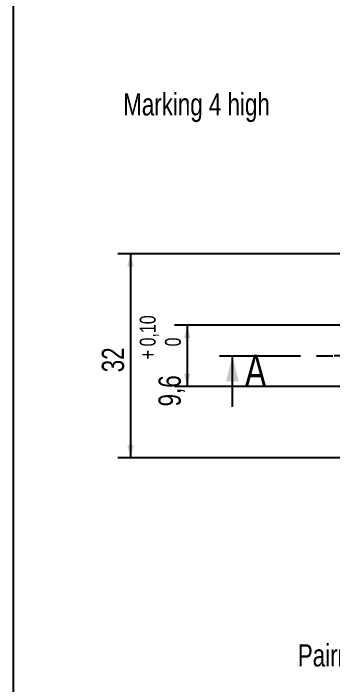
# Model space of a CAD drawing. Header units: millimetres. Extents: x 8 to 412, y 8 to 289.
# Drawn here: x 8 to 58.1, y 80.9 to 186.2 of the extents above; entities that cross this region are included whole.
import ezdxf

# ---------------------------------------------------------------- set-up
doc = ezdxf.new("R2010")
doc.units = ezdxf.units.MM
doc.linetypes.add('CENTERX2', pattern=[20.32, 12.7, -2.54, 2.54, -2.54])
for name, color, linetype in [('CENTERLINE', 4, 'CENTERX2'), ('DIMENSIONS', 2, 'Continuous'), ('TEXT', 2, 'Continuous')]:
    doc.layers.add(name, color=color, linetype=linetype)
doc.layers.add('OUTLINE', color=7, linetype='Continuous', lineweight=25)
doc.styles.add('SLDTEXTSTYLE0', font='TXT', dxfattribs={"width": 0.75})
doc.dimstyles.new('SLDDIMSTYLE0', dxfattribs={"dimtxt": 3.5, "dimasz": 2, "dimexe": 0, "dimexo": 0.0625, "dimgap": 0.875, "dimtad": 1, "dimrnd": 1e-09, "dimzin": 12, "dimdsep": 46, "dimtxsty": 'SLDTEXTSTYLE0', "dimsah": 1, "dimcen": 0.09, "dimadec": 0, "dimazin": 3, "dimtfac": 1, "dimtofl": 0, "dimtmove": 0, "dimatfit": 3, "dimfxl": 0, "dimfrac": 2, "dimtolj": 1, "dimtzin": 12, "dimarcsym": 0})
doc.dimstyles.new('SLDDIMSTYLE3', dxfattribs={"dimtxt": 3.5, "dimasz": 2, "dimexe": 0, "dimexo": 0.0625, "dimgap": 0.875, "dimtad": 1, "dimrnd": 1e-09, "dimzin": 12, "dimdsep": 46, "dimtxsty": 'SLDTEXTSTYLE0', "dimsah": 1, "dimcen": 0.09, "dimadec": 0, "dimazin": 3, "dimtol": 1, "dimtp": 0.1, "dimtfac": 1, "dimtofl": 0, "dimtmove": 0, "dimatfit": 3, "dimfxl": 0, "dimfrac": 2, "dimtolj": 1, "dimarcsym": 0})

# ---------------------------------------------------------------- blocks, each defined once
blk = doc.blocks.new('_D')
at = {"layer": 'DIMENSIONS'}
for p, q in [((68.84, 148.46), (24.39, 148.46)), ((26.39, 148.46), (26.39, 116.46)), ((68.84, 116.46), (24.39, 116.46))]:
    blk.add_line(p, q, dxfattribs=at)
for points in [[(26.39, 148.46), (25.89, 146.46), (26.89, 146.46)], [(26.39, 116.46), (26.89, 118.46), (25.89, 118.46)]]:
    blk.add_solid(points, dxfattribs=at)
at = {"layer": 'DIMENSIONS', "insert": (21.88, 129.88), "char_height": 3.5, "attachment_point": 1, "rotation": 90, "style": 'SLDTEXTSTYLE0'}
blk.add_mtext('32', dxfattribs=at)
blk = doc.blocks.new('_D_3')
at = {"layer": 'DIMENSIONS'}
for p, q in [((65.96, 137.26), (33.3, 137.26)), ((35.3, 137.26), (35.3, 127.66)), ((65.96, 127.66), (33.3, 127.66))]:
    blk.add_line(p, q, dxfattribs=at)
for points in [[(35.3, 137.26), (34.8, 135.26), (35.8, 135.26)], [(35.3, 127.66), (35.8, 129.66), (34.8, 129.66)]]:
    blk.add_solid(points, dxfattribs=at)
at = {"layer": 'DIMENSIONS', "attachment_point": 1, "rotation": 90, "style": 'SLDTEXTSTYLE0'}
for s, insert, char_height in [('0,10', (27.83, 133.94), 2.5), ('0', (31.8, 133.94), 2.5), ('+', (27.83, 131.91), 2.5), ('9,6', (30.78, 124.53), 3.5)]:
    blk.add_mtext(s, dxfattribs=dict(at, insert=insert, char_height=char_height))
blk = doc.blocks.new('SW_CENTERMARKSYMBOL_0')
at = {"layer": 'CENTERLINE', "color": 0}
for p, q in [((0, 5), (0, 44.95)), ((0, 0), (0, 2.5)), ((-5, 0), (-40.5, 0)), ((0, 0), (-2.5, 0)), ((0, 0), (0, -2.5)), ((0, 0), (2.5, 0)), ((5, 0), (40.5, 0)), ((0, -5), (0, -40.5))]:
    blk.add_line(p, q, dxfattribs=at)

msp = doc.modelspace()

# ---------------------------------------------------------------- linework, layer by layer
at = {"layer": 'CENTERLINE'}
msp.add_line((40.38135, 132.46347), (154.50836, 132.46347), dxfattribs=at)
at = {"layer": 'CENTERLINE', "linetype": 'Continuous'}
msp.add_line((42.38135, 124.46347), (42.38135, 132.46347), dxfattribs=at)
at = {"layer": 'CENTERLINE'}
msp.add_solid([(42.38135, 132.46347), (41.38135, 128.46347), (43.38135, 128.46347)], dxfattribs=at)
at = {"layer": 'OUTLINE'}
msp.add_line((8, 8), (8, 289), dxfattribs=at)

# ---------------------------------------------------------------- block references
at = {"layer": 'CENTERLINE'}
msp.add_blockref('SW_CENTERMARKSYMBOL_0', (96.39232, 132.46347), dxfattribs=at)

# ---------------------------------------------------------------- texts
at = {"layer": 'CENTERLINE', "insert": (44.3532, 132.63162), "char_height": 5, "attachment_point": 1, "style": 'SLDTEXTSTYLE0'}
msp.add_mtext('A', dxfattribs=at)
at = {"layer": 'TEXT', "char_height": 3.5, "attachment_point": 1, "style": 'SLDTEXTSTYLE0'}
for s, insert in [('Marking 4 high', (25.24159, 173.6718)), ('Pairnumber 4 high', (52.66547, 87.22321))]:
    msp.add_mtext(s, dxfattribs=dict(at, insert=insert))

# ---------------------------------------------------------------- dimensions: what is measured, and where the dimension line sits
at = {"layer": 'DIMENSIONS'}
for base, p1, p2, dimstyle, picture, middle in [((26.39232, 116.46347), (69.84049, 148.46347), (69.84049, 116.46347), 'SLDDIMSTYLE0', '_D', (26.39232, 132.46347)), ((35.29643, 127.66347), (66.95833, 137.26347), (66.95833, 127.66347), 'SLDDIMSTYLE3', '_D_3', (35.29643, 132.46347))]:
    dim = msp.add_linear_dim(base=base, p1=p1, p2=p2, angle=90, dimstyle=dimstyle, dxfattribs=at)
    dim.commit()
    dim.dimension.update_dxf_attribs({"geometry": picture, "text_midpoint": middle, "dimtype": 160})

doc.saveas('drawing.dxf')
